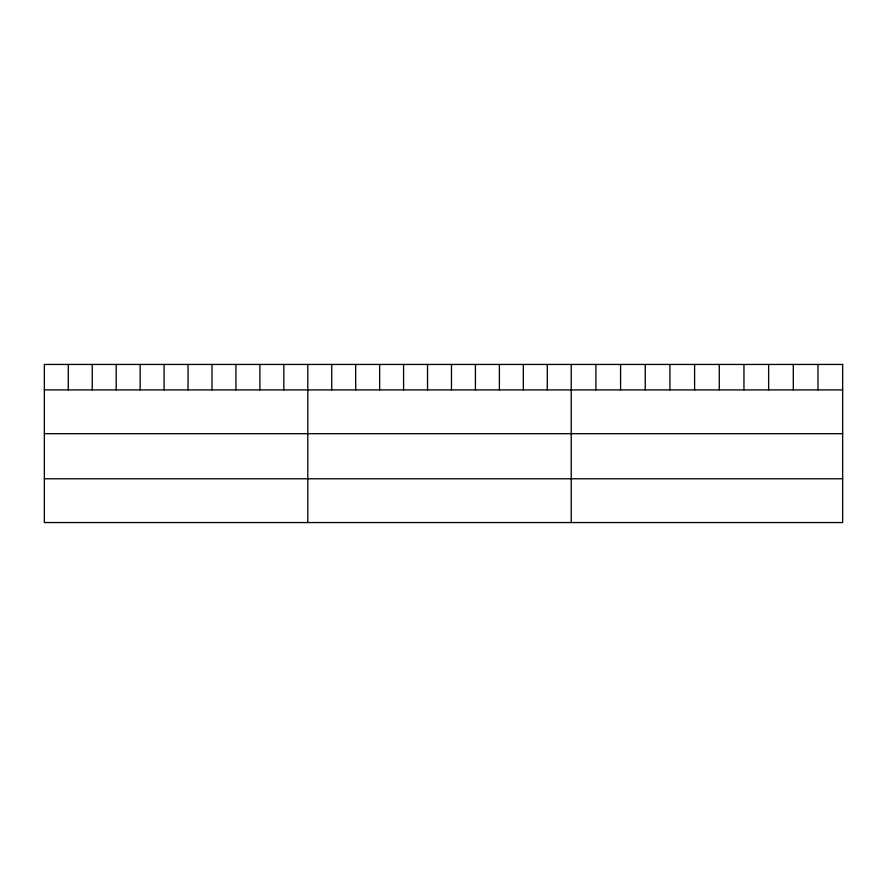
<?xml version="1.0" encoding="UTF-8"?>
<svg xmlns="http://www.w3.org/2000/svg" width="887" height="887" viewBox="0 0 887 887"><rect width="100%" height="100%" fill="white"/><g stroke="black" fill="none" stroke-linecap="round" stroke-linejoin="round"><path stroke-width="1.33" d="M44.35 389.903L842.65 389.903M44.35 433.676L842.65 433.676M44.35 478.78L842.65 478.78M817.98 364.446L817.98 389.903M793.3 364.446L793.3 389.903M768.63 364.446L768.63 389.903M743.949 364.446L743.949 389.903M719.279 364.446L719.279 389.903M694.599 364.446L694.599 389.903M669.929 364.446L669.929 389.903M645.248 364.446L645.248 389.903M620.578 364.446L620.578 389.903M595.898 364.446L595.898 389.903M571.228 364.446L571.228 522.554M547.279 364.446L547.279 389.903M523.33 364.446L523.33 389.903M499.381 364.446L499.381 389.903M475.432 364.446L475.432 389.903M451.483 364.446L451.483 389.903M427.534 364.446L427.534 389.903M403.585 364.446L403.585 389.903M379.636 364.446L379.636 389.903M355.687 364.446L355.687 389.903M331.738 364.446L331.738 389.903M307.789 364.446L307.789 522.554M283.84 364.446L283.84 389.903M259.891 364.446L259.891 389.903M235.942 364.446L235.942 389.903M211.993 364.446L211.993 389.903M188.044 364.446L188.044 389.903M164.095 364.446L164.095 389.903M140.146 364.446L140.146 389.903M116.197 364.446L116.197 389.903M92.248 364.446L92.248 389.903M68.299 364.446L68.299 389.903M842.65 364.446L44.35 364.446L44.35 522.554L842.65 522.554L842.65 364.446"/></g></svg>
